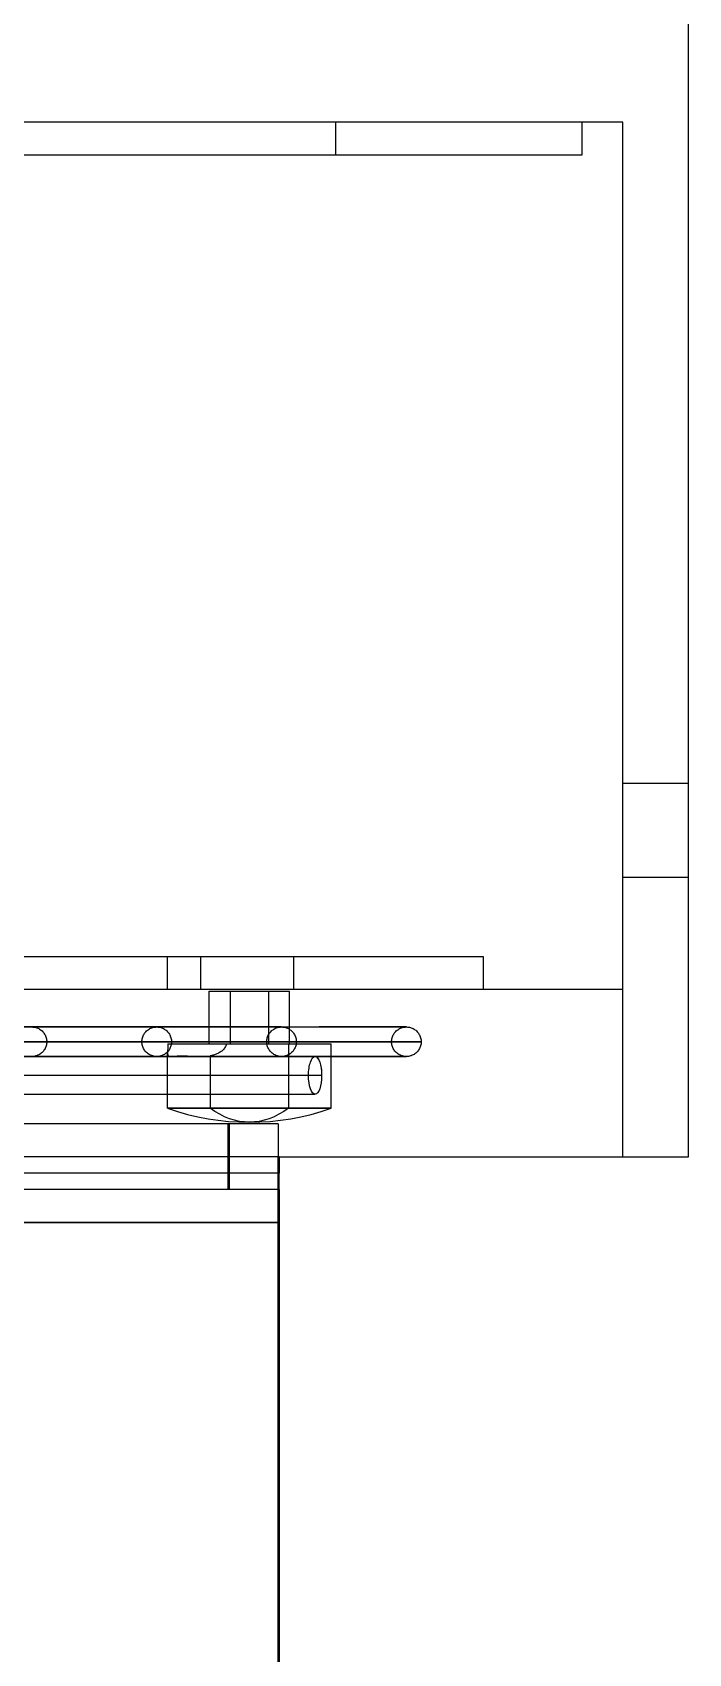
# Model space of a CAD drawing. Extents: x 0 to 390, y 0 to 1157.
# Drawn here: x 350 to 390, y 273.8 to 372.5 of the extents above; entities that cross this region are included whole.
import ezdxf

# ---------------------------------------------------------------- set-up
doc = ezdxf.new("R2010")
doc.units = 0
doc.layers.add('-15N-THT. THIẾT BỊ ĐÓNG MỞ', color=40, linetype='CONTINUOUS')

# ---------------------------------------------------------------- blocks, each defined once
blk = doc.blocks.new('06 - N - SC VSD CHIẾU HÔNG ATV630C11~C16N4')
at = {"layer": '-15N-THT. THIẾT BỊ ĐÓNG MỞ'}
for p, q in [((0, -274.499), (0, 576.512)), ((-4, -211.5), (-183, -211.5)), ((-21.5, -211.5), (-21.5, -213.5)), ((-6.5, -211.5), (-6.5, -211.5)), ((-6.5, -211.5), (-6.5, -213.5)), ((-4, -274.499), (-4, -211.5)), ((-6.5, -213.5), (-180.5, -213.5)), ((-6.5, -213.5), (-6.5, -213.5)), ((-4, -251.75), (0, -251.75)), ((0, -257.5), (-4, -257.5)), ((-174.5, -262.3), (-12.5, -262.3)), ((-31.746, -262.3), (-31.746, -264.3)), ((-29.704, -264.3), (-29.704, -262.3)), ((-24.042, -264.3), (-24.042, -262.3)), ((-12.5, -262.3), (-12.5, -264.3)), ((-183, -264.3), (-4, -264.3)), ((-29.186, -267.629), (-29.186, -264.412)), ((-27.916, -264.412), (-27.916, -267.629)), ((-25.576, -264.412), (-25.576, -267.629)), ((-24.305, -267.629), (-24.305, -264.412)), ((-61.449, -266.6), (-34.068, -266.6)), ((-29.671, -267.5), (-53.537, -267.5)), ((-34.952, -266.601), (-45.627, -266.601)), ((-35.82, -267.5), (-44.838, -267.5)), ((-39.867, -266.6), (-42.997, -266.6)), ((-42.377, -266.6), (-39.341, -266.6)), ((-39.355, -267.5), (-42.359, -267.5)), ((-39.532, -267.5), (-40.923, -267.5)), ((-36.716, -266.6), (-40.783, -266.601)), ((-30.329, -267.501), (-40.665, -267.501)), ((-35.384, -267.5), (-40.132, -267.5)), ((-39.987, -266.6), (-36.02, -266.6)), ((-39.985, -266.6), (-39.924, -266.602)), ((-39.924, -266.602), (-39.862, -266.609)), ((-36.632, -266.6), (-39.867, -266.6)), ((-39.862, -266.609), (-39.802, -266.619)), ((-39.802, -266.619), (-39.742, -266.634)), ((-39.742, -266.634), (-39.684, -266.652)), ((-39.684, -266.652), (-39.626, -266.675)), ((-39.626, -266.675), (-39.571, -266.701)), ((-39.571, -266.701), (-39.517, -266.731)), ((-39.517, -266.731), (-39.466, -266.765)), ((-39.466, -266.765), (-39.417, -266.802)), ((-39.417, -266.802), (-39.371, -266.842)), ((-39.371, -266.842), (-39.327, -266.886)), ((-39.237, -267.5), (-39.355, -267.5)), ((-39.341, -266.6), (-36.826, -266.6)), ((-39.327, -266.886), (-39.287, -266.932)), ((-39.287, -266.932), (-39.25, -266.981)), ((-39.25, -266.981), (-39.216, -267.033)), ((-39.085, -267.5), (-39.237, -267.5)), ((-39.216, -267.033), (-39.186, -267.086)), ((-39.186, -267.086), (-39.16, -267.142)), ((-39.16, -267.142), (-39.137, -267.199)), ((-39.137, -267.199), (-39.118, -267.257)), ((-39.118, -267.257), (-39.104, -267.317)), ((-39.104, -267.317), (-39.093, -267.378)), ((-39.093, -267.378), (-39.087, -267.439)), ((-39.087, -267.562), (-39.093, -267.623)), ((-39.087, -267.439), (-39.085, -267.5)), ((-39.085, -267.5), (-39.087, -267.562)), ((-36.961, -267.5), (-37.612, -267.5)), ((-33.037, -267.5), (-36.961, -267.5)), ((-36.826, -266.6), (-34.857, -266.6)), ((-33.197, -266.6), (-36.716, -266.6)), ((-34.285, -266.6), (-36.632, -266.6)), ((-36.02, -266.6), (-32.606, -266.6)), ((-34.978, -267.5), (-35.82, -267.5)), ((-35.021, -267.5), (-35.384, -267.5)), ((-33.302, -267.5), (-35.021, -267.5)), ((-28.979, -267.5), (-34.978, -267.5)), ((-30.436, -266.601), (-34.952, -266.601)), ((-34.857, -266.6), (-33.006, -266.6)), ((-32.862, -266.6), (-34.285, -266.6)), ((-34.068, -266.6), (-29.662, -266.6)), ((-33.285, -267.5), (-33.302, -267.5)), ((-33.285, -267.5), (-33.283, -267.439)), ((-33.283, -267.562), (-33.285, -267.5)), ((-33.283, -267.439), (-33.277, -267.378)), ((-33.277, -267.623), (-33.283, -267.562)), ((-33.277, -267.378), (-33.266, -267.317)), ((-33.266, -267.317), (-33.252, -267.257)), ((-33.252, -267.257), (-33.233, -267.199)), ((-33.233, -267.199), (-33.211, -267.142)), ((-33.211, -267.142), (-33.184, -267.086)), ((-29.56, -266.6), (-33.197, -266.6)), ((-32.343, -267.5), (-33.19, -267.5)), ((-33.184, -267.086), (-33.154, -267.033)), ((-33.154, -267.033), (-33.12, -266.981)), ((-33.12, -266.981), (-33.083, -266.932)), ((-33.083, -266.932), (-33.043, -266.886)), ((-33.043, -266.886), (-32.999, -266.843)), ((-32.712, -267.5), (-33.037, -267.5)), ((-33.006, -266.6), (-32.54, -266.6)), ((-32.999, -266.843), (-32.953, -266.802)), ((-32.953, -266.802), (-32.904, -266.765)), ((-32.904, -266.765), (-32.853, -266.731)), ((-32.385, -266.6), (-32.862, -266.6)), ((-32.853, -266.731), (-32.799, -266.701)), ((-32.799, -266.701), (-32.744, -266.675)), ((-32.744, -266.675), (-32.686, -266.652)), ((-31.485, -267.5), (-32.712, -267.5)), ((-32.686, -266.652), (-32.628, -266.634)), ((-32.628, -266.634), (-32.568, -266.619)), ((-32.606, -266.6), (-29.778, -266.6)), ((-32.568, -266.619), (-32.508, -266.609)), ((-32.508, -266.609), (-32.446, -266.602)), ((-32.446, -266.602), (-32.385, -266.6)), ((-32.385, -266.6), (-32.324, -266.602)), ((-21.611, -267.5), (-32.343, -267.5)), ((-32.324, -266.602), (-32.262, -266.609)), ((-32.262, -266.609), (-32.202, -266.619)), ((-32.202, -266.619), (-32.142, -266.634)), ((-32.142, -266.634), (-32.084, -266.652)), ((-32.084, -266.652), (-32.026, -266.675)), ((-32.026, -266.675), (-31.971, -266.701)), ((-31.971, -266.701), (-31.917, -266.731)), ((-31.917, -266.731), (-31.866, -266.765)), ((-31.866, -266.765), (-31.817, -266.802)), ((-31.817, -266.802), (-31.771, -266.843)), ((-31.771, -266.843), (-31.727, -266.886)), ((-31.727, -266.886), (-31.687, -266.932)), ((-31.687, -266.932), (-31.65, -266.981)), ((-31.65, -266.981), (-31.616, -267.033)), ((-31.616, -267.033), (-31.586, -267.086)), ((-31.586, -267.086), (-31.56, -267.142)), ((-31.56, -267.142), (-31.537, -267.199)), ((-31.537, -267.199), (-31.518, -267.257)), ((-31.518, -267.257), (-31.504, -267.317)), ((-31.504, -267.317), (-31.493, -267.378)), ((-31.493, -267.378), (-31.487, -267.439)), ((-31.487, -267.562), (-31.493, -267.623)), ((-31.487, -267.439), (-31.485, -267.5)), ((-31.485, -267.5), (-31.487, -267.562)), ((-26.527, -266.601), (-30.436, -266.601)), ((-29.356, -267.5), (-30.329, -267.501)), ((-29.778, -266.6), (-26.353, -266.6)), ((-28.609, -267.5), (-29.671, -267.5)), ((-29.662, -266.6), (-25.871, -266.6)), ((-26.921, -266.6), (-29.56, -266.6)), ((-23.611, -267.5), (-29.356, -267.5)), ((-28.495, -267.5), (-28.979, -267.5)), ((-26.175, -267.5), (-28.495, -267.5)), ((-26.971, -267.5), (-27.502, -267.5)), ((-24.231, -267.5), (-26.971, -267.5)), ((-25.321, -266.6), (-26.921, -266.6)), ((-22.488, -266.6), (-26.527, -266.601)), ((-26.353, -266.6), (-25.483, -266.6)), ((-25.999, -267.5), (-26.175, -267.5)), ((-25.685, -267.5), (-25.999, -267.5)), ((-25.871, -266.6), (-22.731, -266.6)), ((-25.685, -267.5), (-25.683, -267.439)), ((-25.683, -267.562), (-25.685, -267.5)), ((-25.683, -267.439), (-25.677, -267.378)), ((-25.677, -267.623), (-25.683, -267.562)), ((-25.677, -267.378), (-25.666, -267.317)), ((-25.666, -267.317), (-25.652, -267.258)), ((-25.652, -267.258), (-25.633, -267.199)), ((-25.633, -267.199), (-25.611, -267.142)), ((-25.611, -267.142), (-25.584, -267.086)), ((-25.584, -267.086), (-25.554, -267.033)), ((-25.554, -267.033), (-25.52, -266.981)), ((-25.52, -266.981), (-25.483, -266.932)), ((-25.483, -266.6), (-24.785, -266.6)), ((-25.483, -266.932), (-25.443, -266.886)), ((-25.443, -266.886), (-25.399, -266.843)), ((-25.399, -266.843), (-25.353, -266.802)), ((-25.353, -266.802), (-25.304, -266.765)), ((-24.785, -266.6), (-25.321, -266.6)), ((-25.304, -266.765), (-25.253, -266.731)), ((-25.253, -266.731), (-25.199, -266.701)), ((-25.199, -266.701), (-25.144, -266.675)), ((-25.144, -266.675), (-25.086, -266.652)), ((-25.086, -266.652), (-25.028, -266.634)), ((-25.028, -266.634), (-24.968, -266.619)), ((-24.968, -266.619), (-24.908, -266.609)), ((-24.908, -266.609), (-24.846, -266.602)), ((-24.846, -266.602), (-24.785, -266.6)), ((-24.785, -266.6), (-24.724, -266.602)), ((-24.724, -266.602), (-24.662, -266.609)), ((-24.662, -266.609), (-24.602, -266.619)), ((-24.602, -266.619), (-24.542, -266.634)), ((-24.542, -266.634), (-24.484, -266.652)), ((-24.484, -266.652), (-24.426, -266.675)), ((-24.426, -266.675), (-24.371, -266.701)), ((-24.371, -266.701), (-24.317, -266.731)), ((-24.317, -266.731), (-24.266, -266.765)), ((-24.266, -266.765), (-24.217, -266.802)), ((-24.08, -267.5), (-24.231, -267.5)), ((-24.217, -266.802), (-24.171, -266.843)), ((-24.171, -266.843), (-24.127, -266.886)), ((-24.127, -266.886), (-24.087, -266.932)), ((-24.087, -266.932), (-24.05, -266.981)), ((-23.885, -267.5), (-24.08, -267.5)), ((-24.05, -266.981), (-24.016, -267.033)), ((-24.016, -267.033), (-23.986, -267.086)), ((-23.986, -267.086), (-23.96, -267.142)), ((-23.96, -267.142), (-23.937, -267.199)), ((-23.937, -267.199), (-23.918, -267.258)), ((-23.918, -267.258), (-23.904, -267.317)), ((-23.904, -267.317), (-23.893, -267.378)), ((-23.893, -267.378), (-23.887, -267.439)), ((-23.887, -267.562), (-23.893, -267.623)), ((-23.887, -267.439), (-23.885, -267.5)), ((-23.885, -267.5), (-23.887, -267.562)), ((-22.949, -267.5), (-23.611, -267.5)), ((-19.479, -267.5), (-22.949, -267.5)), ((-22.731, -266.6), (-20.272, -266.6)), ((-19.557, -266.6), (-22.488, -266.6)), ((-20.931, -267.5), (-21.611, -267.5)), ((-17.813, -267.5), (-20.931, -267.5)), ((-20.272, -266.6), (-18.927, -266.6)), ((-17.78, -266.6), (-19.557, -266.6)), ((-19.153, -267.5), (-19.479, -267.5)), ((-18.085, -267.5), (-19.153, -267.5)), ((-18.927, -266.6), (-17.961, -266.6)), ((-18.085, -267.5), (-18.083, -267.439)), ((-18.083, -267.562), (-18.085, -267.5)), ((-18.083, -267.439), (-18.077, -267.378)), ((-18.077, -267.623), (-18.083, -267.562)), ((-18.077, -267.378), (-18.066, -267.317)), ((-18.066, -267.317), (-18.052, -267.258)), ((-18.052, -267.258), (-18.033, -267.199)), ((-18.033, -267.199), (-18.01, -267.142)), ((-18.01, -267.142), (-17.984, -267.086)), ((-17.984, -267.086), (-17.954, -267.033)), ((-17.961, -266.6), (-17.379, -266.6)), ((-17.954, -267.033), (-17.92, -266.981)), ((-17.92, -266.981), (-17.883, -266.932)), ((-17.883, -266.932), (-17.843, -266.886)), ((-17.843, -266.886), (-17.799, -266.843)), ((-17.456, -267.5), (-17.813, -267.5)), ((-17.799, -266.843), (-17.753, -266.802)), ((-17.185, -266.6), (-17.78, -266.6)), ((-17.753, -266.802), (-17.704, -266.765)), ((-17.704, -266.765), (-17.653, -266.731)), ((-17.653, -266.731), (-17.599, -266.701)), ((-17.599, -266.701), (-17.544, -266.675)), ((-17.544, -266.675), (-17.486, -266.652)), ((-17.486, -266.652), (-17.428, -266.634)), ((-16.309, -267.5), (-17.456, -267.5)), ((-17.428, -266.634), (-17.368, -266.619)), ((-17.379, -266.6), (-17.185, -266.6)), ((-17.368, -266.619), (-17.308, -266.609)), ((-17.308, -266.609), (-17.246, -266.602)), ((-17.246, -266.602), (-17.185, -266.6)), ((-17.185, -266.6), (-17.124, -266.602)), ((-17.124, -266.602), (-17.062, -266.609)), ((-17.062, -266.609), (-17.002, -266.619)), ((-17.002, -266.619), (-16.942, -266.634)), ((-16.942, -266.634), (-16.884, -266.652)), ((-16.884, -266.652), (-16.826, -266.675)), ((-16.826, -266.675), (-16.771, -266.701)), ((-16.771, -266.701), (-16.717, -266.731)), ((-16.717, -266.731), (-16.666, -266.765)), ((-16.666, -266.765), (-16.617, -266.802)), ((-16.617, -266.802), (-16.571, -266.843)), ((-16.571, -266.843), (-16.527, -266.886)), ((-16.527, -266.886), (-16.487, -266.932)), ((-16.487, -266.932), (-16.45, -266.981)), ((-16.45, -266.981), (-16.416, -267.033)), ((-16.416, -267.033), (-16.386, -267.086)), ((-16.386, -267.086), (-16.36, -267.142)), ((-16.36, -267.142), (-16.337, -267.199)), ((-16.337, -267.199), (-16.318, -267.258)), ((-16.318, -267.258), (-16.304, -267.317)), ((-16.285, -267.5), (-16.309, -267.5)), ((-16.304, -267.317), (-16.293, -267.378)), ((-16.293, -267.378), (-16.287, -267.439)), ((-16.287, -267.562), (-16.293, -267.623)), ((-16.287, -267.439), (-16.285, -267.5)), ((-16.285, -267.5), (-16.287, -267.562)), ((-164.257, -268.4), (-22.743, -268.4)), ((-67.807, -268.4), (-36.908, -268.4)), ((-46.076, -268.4), (-36.826, -268.4)), ((-34.952, -268.401), (-45.627, -268.401)), ((-39.867, -268.4), (-42.997, -268.4)), ((-36.716, -268.4), (-40.783, -268.401)), ((-39.987, -268.4), (-36.02, -268.4)), ((-39.924, -268.398), (-39.985, -268.4)), ((-39.862, -268.392), (-39.924, -268.398)), ((-36.632, -268.4), (-39.867, -268.4)), ((-39.802, -268.381), (-39.862, -268.392)), ((-39.742, -268.367), (-39.802, -268.381)), ((-39.684, -268.348), (-39.742, -268.367)), ((-39.626, -268.326), (-39.684, -268.348)), ((-39.571, -268.299), (-39.626, -268.326)), ((-39.517, -268.269), (-39.571, -268.299)), ((-39.466, -268.236), (-39.517, -268.269)), ((-39.417, -268.198), (-39.466, -268.236)), ((-39.371, -268.158), (-39.417, -268.198)), ((-39.327, -268.115), (-39.371, -268.158)), ((-39.287, -268.068), (-39.327, -268.115)), ((-39.25, -268.019), (-39.287, -268.068)), ((-39.216, -267.968), (-39.25, -268.019)), ((-39.186, -267.914), (-39.216, -267.968)), ((-39.16, -267.859), (-39.186, -267.914)), ((-39.137, -267.802), (-39.16, -267.859)), ((-39.118, -267.743), (-39.137, -267.802)), ((-39.104, -267.683), (-39.118, -267.743)), ((-39.093, -267.623), (-39.104, -267.683)), ((-36.908, -268.4), (-34.136, -268.4)), ((-36.826, -268.4), (-34.857, -268.4)), ((-31.257, -268.4), (-36.716, -268.4)), ((-35.345, -268.4), (-36.632, -268.4)), ((-36.02, -268.4), (-31.55, -268.4)), ((-32.862, -268.4), (-35.345, -268.4)), ((-30.436, -268.401), (-34.952, -268.401)), ((-34.857, -268.4), (-33.006, -268.4)), ((-33.266, -267.683), (-33.277, -267.623)), ((-33.252, -267.743), (-33.266, -267.683)), ((-33.233, -267.802), (-33.252, -267.743)), ((-33.211, -267.859), (-33.233, -267.802)), ((-33.184, -267.914), (-33.211, -267.859)), ((-33.154, -267.968), (-33.184, -267.914)), ((-33.12, -268.019), (-33.154, -267.968)), ((-33.083, -268.068), (-33.12, -268.019)), ((-33.043, -268.115), (-33.083, -268.068)), ((-32.999, -268.158), (-33.043, -268.115)), ((-33.006, -268.4), (-32.541, -268.4)), ((-32.953, -268.198), (-32.999, -268.158)), ((-32.904, -268.236), (-32.953, -268.198)), ((-32.853, -268.269), (-32.904, -268.236)), ((-32.504, -268.4), (-32.862, -268.4)), ((-32.799, -268.299), (-32.853, -268.269)), ((-32.744, -268.326), (-32.799, -268.299)), ((-32.686, -268.348), (-32.744, -268.326)), ((-32.628, -268.367), (-32.686, -268.348)), ((-32.568, -268.381), (-32.628, -268.367)), ((-32.606, -268.4), (-29.778, -268.4)), ((-32.508, -268.392), (-32.568, -268.381)), ((-32.541, -268.4), (-32.385, -268.4)), ((-32.446, -268.398), (-32.508, -268.392)), ((-32.385, -268.4), (-32.446, -268.398)), ((-32.324, -268.398), (-32.385, -268.4)), ((-32.262, -268.392), (-32.324, -268.398)), ((-32.202, -268.381), (-32.262, -268.392)), ((-32.142, -268.367), (-32.202, -268.381)), ((-32.084, -268.348), (-32.142, -268.367)), ((-32.026, -268.326), (-32.084, -268.348)), ((-31.971, -268.299), (-32.026, -268.326)), ((-31.917, -268.269), (-31.971, -268.299)), ((-31.866, -268.236), (-31.917, -268.269)), ((-31.817, -268.198), (-31.866, -268.236)), ((-31.771, -268.158), (-31.817, -268.198)), ((-31.727, -268.115), (-31.771, -268.158)), ((-31.687, -268.068), (-31.727, -268.115)), ((-31.725, -268.084), (-31.726, -268.146)), ((-31.726, -271.549), (-31.726, -268.14)), ((-31.726, -268.146), (-31.722, -268.231)), ((-31.723, -268.013), (-31.725, -268.084)), ((-31.719, -267.931), (-31.723, -268.013)), ((-31.722, -268.231), (-31.712, -268.294)), ((-31.715, -267.839), (-31.719, -267.931)), ((-31.712, -267.738), (-31.715, -267.839)), ((-31.709, -267.629), (-31.712, -267.738)), ((-31.712, -268.294), (-31.695, -268.338)), ((-31.695, -268.338), (-31.67, -268.369)), ((-31.65, -268.019), (-31.687, -268.068)), ((-31.67, -268.369), (-31.637, -268.388)), ((-31.616, -267.968), (-31.65, -268.019)), ((-31.637, -268.388), (-31.597, -268.397)), ((-31.586, -267.914), (-31.616, -267.968)), ((-31.597, -268.397), (-31.55, -268.4)), ((-31.56, -267.859), (-31.586, -267.914)), ((-31.537, -267.802), (-31.56, -267.859)), ((-31.55, -268.4), (-31.497, -268.398)), ((-31.518, -267.743), (-31.537, -267.802)), ((-31.504, -267.683), (-31.518, -267.743)), ((-31.493, -267.623), (-31.504, -267.683)), ((-31.497, -268.398), (-31.439, -268.393)), ((-31.439, -268.393), (-31.373, -268.385)), ((-31.373, -268.385), (-31.301, -268.377)), ((-31.301, -268.377), (-31.223, -268.369)), ((-29.56, -268.4), (-31.257, -268.4)), ((-31.223, -268.369), (-31.139, -268.361)), ((-31.139, -268.361), (-31.049, -268.355)), ((-31.049, -268.355), (-30.953, -268.352)), ((-30.953, -268.352), (-30.851, -268.35)), ((-30.851, -268.35), (-30.743, -268.352)), ((-30.743, -268.352), (-30.629, -268.355)), ((-30.629, -268.355), (-30.511, -268.361)), ((-30.511, -268.361), (-30.387, -268.368)), ((-26.527, -268.401), (-30.436, -268.401)), ((-30.387, -268.368), (-30.258, -268.377)), ((-30.258, -268.377), (-30.124, -268.385)), ((-30.124, -268.385), (-29.986, -268.392)), ((-29.986, -268.392), (-29.842, -268.398)), ((-29.842, -268.398), (-29.694, -268.4)), ((-29.778, -268.4), (-27.565, -268.4)), ((-29.694, -268.4), (-29.604, -268.399)), ((-29.693, -268.4), (-26.779, -268.4)), ((-29.604, -268.399), (-29.512, -268.396)), ((-25.989, -268.4), (-29.56, -268.4)), ((-29.512, -268.396), (-29.419, -268.391)), ((-29.419, -268.391), (-29.325, -268.383)), ((-29.325, -268.383), (-29.23, -268.372)), ((-29.23, -268.372), (-29.133, -268.357)), ((-29.081, -268.347), (-29.133, -268.357)), ((-29.133, -268.357), (-29.133, -271.549)), ((-29.029, -268.336), (-29.081, -268.347)), ((-28.977, -268.324), (-29.029, -268.336)), ((-28.925, -268.31), (-28.977, -268.324)), ((-28.873, -268.294), (-28.925, -268.31)), ((-28.821, -268.277), (-28.873, -268.294)), ((-28.769, -268.258), (-28.821, -268.277)), ((-28.717, -268.238), (-28.769, -268.258)), ((-28.666, -268.215), (-28.717, -268.238)), ((-28.616, -268.19), (-28.666, -268.215)), ((-28.566, -268.163), (-28.616, -268.19)), ((-28.518, -268.133), (-28.566, -268.163)), ((-28.471, -268.1), (-28.518, -268.133)), ((-28.425, -268.065), (-28.471, -268.1)), ((-28.381, -268.027), (-28.425, -268.065)), ((-28.34, -267.987), (-28.381, -268.027)), ((-28.301, -267.943), (-28.34, -267.987)), ((-28.264, -267.897), (-28.301, -267.943)), ((-28.232, -267.848), (-28.264, -267.897)), ((-28.203, -267.797), (-28.232, -267.848)), ((-28.178, -267.743), (-28.203, -267.797)), ((-28.157, -267.687), (-28.178, -267.743)), ((-28.142, -267.629), (-28.157, -267.687)), ((-27.565, -268.4), (-26.353, -268.4)), ((-26.779, -268.4), (-24.229, -268.4)), ((-24.373, -268.4), (-26.527, -268.401)), ((-26.353, -268.4), (-24.96, -268.4)), ((-25.321, -268.4), (-25.989, -268.4)), ((-25.666, -267.683), (-25.677, -267.623)), ((-25.652, -267.743), (-25.666, -267.683)), ((-25.633, -267.802), (-25.652, -267.743)), ((-25.611, -267.859), (-25.633, -267.802)), ((-25.584, -267.914), (-25.611, -267.859)), ((-25.554, -267.968), (-25.584, -267.914)), ((-25.52, -268.019), (-25.554, -267.968)), ((-25.483, -268.068), (-25.52, -268.019)), ((-25.443, -268.115), (-25.483, -268.068)), ((-25.399, -268.158), (-25.443, -268.115)), ((-25.353, -268.198), (-25.399, -268.158)), ((-25.304, -268.236), (-25.353, -268.198)), ((-24.785, -268.4), (-25.321, -268.4)), ((-25.253, -268.269), (-25.304, -268.236)), ((-25.199, -268.299), (-25.253, -268.269)), ((-25.144, -268.326), (-25.199, -268.299)), ((-25.086, -268.348), (-25.144, -268.326)), ((-25.028, -268.367), (-25.086, -268.348)), ((-24.968, -268.381), (-25.028, -268.367)), ((-24.908, -268.392), (-24.968, -268.381)), ((-24.96, -268.4), (-24.785, -268.4)), ((-24.846, -268.398), (-24.908, -268.392)), ((-24.785, -268.4), (-24.846, -268.398)), ((-24.724, -268.398), (-24.785, -268.4)), ((-24.662, -268.392), (-24.724, -268.398)), ((-24.602, -268.381), (-24.662, -268.392)), ((-24.542, -268.367), (-24.602, -268.381)), ((-24.484, -268.348), (-24.542, -268.367)), ((-24.426, -268.326), (-24.484, -268.348)), ((-24.371, -268.299), (-24.426, -268.326)), ((-19.557, -268.4), (-24.373, -268.4)), ((-24.317, -268.269), (-24.371, -268.299)), ((-24.358, -267.629), (-24.358, -271.549)), ((-24.266, -268.236), (-24.317, -268.269)), ((-24.217, -268.198), (-24.266, -268.236)), ((-24.229, -268.4), (-22.056, -268.4)), ((-24.171, -268.158), (-24.217, -268.198)), ((-24.127, -268.115), (-24.171, -268.158)), ((-24.087, -268.068), (-24.127, -268.115)), ((-24.05, -268.019), (-24.087, -268.068)), ((-24.016, -267.968), (-24.05, -268.019)), ((-23.986, -267.914), (-24.016, -267.968)), ((-23.96, -267.859), (-23.986, -267.914)), ((-23.937, -267.802), (-23.96, -267.859)), ((-23.918, -267.743), (-23.937, -267.802)), ((-23.904, -267.683), (-23.918, -267.743)), ((-23.893, -267.623), (-23.904, -267.683)), ((-22.056, -268.4), (-20.272, -268.4)), ((-21.766, -271.549), (-21.766, -267.629)), ((-20.272, -268.4), (-17.961, -268.4)), ((-18.523, -268.4), (-19.557, -268.4)), ((-17.78, -268.4), (-18.523, -268.4)), ((-18.066, -267.683), (-18.077, -267.623)), ((-18.052, -267.743), (-18.066, -267.683)), ((-18.033, -267.802), (-18.052, -267.743)), ((-18.01, -267.859), (-18.033, -267.802)), ((-17.984, -267.914), (-18.01, -267.859)), ((-17.954, -267.968), (-17.984, -267.914)), ((-17.961, -268.4), (-17.379, -268.4)), ((-17.92, -268.019), (-17.954, -267.968)), ((-17.883, -268.068), (-17.92, -268.019)), ((-17.843, -268.115), (-17.883, -268.068)), ((-17.799, -268.158), (-17.843, -268.115)), ((-17.753, -268.198), (-17.799, -268.158)), ((-17.334, -268.4), (-17.78, -268.4)), ((-17.704, -268.236), (-17.753, -268.198)), ((-17.653, -268.269), (-17.704, -268.236)), ((-17.599, -268.299), (-17.653, -268.269)), ((-17.544, -268.326), (-17.599, -268.299)), ((-17.486, -268.348), (-17.544, -268.326)), ((-17.428, -268.367), (-17.486, -268.348)), ((-17.368, -268.382), (-17.428, -268.367)), ((-17.379, -268.4), (-17.185, -268.4)), ((-17.308, -268.392), (-17.368, -268.382)), ((-17.246, -268.398), (-17.308, -268.392)), ((-17.185, -268.4), (-17.246, -268.398)), ((-17.124, -268.398), (-17.185, -268.4)), ((-17.062, -268.392), (-17.124, -268.398)), ((-17.002, -268.382), (-17.062, -268.392)), ((-16.942, -268.367), (-17.002, -268.382)), ((-16.884, -268.348), (-16.942, -268.367)), ((-16.826, -268.326), (-16.884, -268.348)), ((-16.771, -268.299), (-16.826, -268.326)), ((-16.717, -268.269), (-16.771, -268.299)), ((-16.666, -268.236), (-16.717, -268.269)), ((-16.617, -268.198), (-16.666, -268.236)), ((-16.571, -268.158), (-16.617, -268.198)), ((-16.527, -268.115), (-16.571, -268.158)), ((-16.487, -268.068), (-16.527, -268.115)), ((-16.45, -268.019), (-16.487, -268.068)), ((-16.416, -267.968), (-16.45, -268.019)), ((-16.386, -267.914), (-16.416, -267.968)), ((-16.36, -267.859), (-16.386, -267.914)), ((-16.337, -267.802), (-16.36, -267.859)), ((-16.318, -267.743), (-16.337, -267.802)), ((-16.304, -267.683), (-16.318, -267.743)), ((-16.293, -267.623), (-16.304, -267.683)), ((-22.344, -269.55), (-164.656, -269.55)), ((-90.432, -270.7), (-22.743, -270.7)), ((-25, -272.5), (-55, -272.5)), ((-28.031, -276.5), (-28.031, -272.5)), ((-27.962, -276.5), (-27.962, -272.5)), ((-25, -272.5), (-25, -276.5)), ((-25, -272.5), (-25, -272.5)), ((-24.922, -274.499), (-375.017, -274.499)), ((-25, -274.5), (-24.999, -274.5)), ((-24.999, -274.5), (-24.999, -274.5)), ((-24.999, -274.5), (-24.999, -275.499)), ((-24.999, -276.5), (-24.999, -274.5)), ((-24.923, -274.5), (-24.999, -274.5)), ((-24.923, -274.499), (-24.922, -274.499)), ((-24.923, -276.5), (-24.923, -274.499)), ((-24.922, -274.499), (-24.922, -275.499)), ((-24.922, -274.499), (-24.922, -274.499)), ((-24.922, -274.499), (0, -274.499)), ((-4, -274.499), (-4, -274.499)), ((-4, -274.5), (-4, -274.5)), ((0, -274.5), (0, -274.5)), ((-24.922, -275.499), (-375.017, -275.499)), ((-25, -403.5), (-25, -275.499)), ((-24.922, -403.499), (-24.922, -275.499)), ((-37.857, -276.5), (-50.714, -276.5)), ((-33.571, -276.5), (-37.857, -276.5)), ((-24.923, -276.5), (-33.571, -276.5)), ((-25, -276.5), (-24.999, -276.5)), ((-25, -276.5), (-25, -276.5)), ((-24.922, -278.536), (-183, -278.536)), ((-24.999, -278.514), (-55, -278.514)), ((-24.999, -403.5), (-24.999, -278.514)), ((-24.922, -278.536), (-24.922, -403.499))]:
    blk.add_line(p, q, dxfattribs=at)
blk.add_arc((-26.746, -257.4), 15, 250.6095, 289.39055, dxfattribs=at)
at = {"layer": '-15N-THT. THIẾT BỊ ĐÓNG MỞ', "extrusion": (0, 0, -1)}
for centre, major_axis, ratio, start_param, end_param in [((-26.746, -264.412), (2.441, 0), 0.000004, -3.141564, -1.070796), ((-26.746, -264.412), (2.441, 0), 0.000004, -1.070796, 0.000029), ((-93.5, -267.5), (77.215, 0), 0.000004, -0.00007, 2.070796), ((-93.5, -267.5), (75.415, 0), 0.000004, -0.00007, 2.070796), ((-93.5, -267.5), (69.615, 0), 0.000004, -0.00007, 2.070796), ((-93.5, -267.5), (67.815, 0), 0.000004, -0.00007, 2.070796), ((-93.5, -267.5), (62.015, 0), 0.000004, -0.00007, 2.070796), ((-93.5, -267.5), (60.215, 0), 0.000004, -0.00007, 2.070796), ((-93.5, -267.5), (54.415, 0), 0.000004, -0.00007, 2.070796), ((-93.5, -267.5), (54.415, 0), 0.000004, -1.070796, -0.00007), ((-93.5, -267.5), (60.215, 0), 0.000004, -1.070796, -0.00007), ((-93.5, -267.5), (62.015, 0), 0.000004, -1.070796, -0.00007), ((-93.5, -267.5), (67.815, 0), 0.000004, -1.070796, -0.00007), ((-93.5, -267.5), (69.615, 0), 0.000004, -1.070796, -0.00007), ((-93.5, -267.5), (75.415, 0), 0.000004, -1.070796, -0.00007), ((-93.5, -267.5), (77.215, 0), 0.000004, -1.070796, -0.00007), ((-26.746, -267.629), (4.98, 0), 0.000004, -3.059331, -1.070796), ((-26.746, -267.629), (4.98, 0), 0.000004, -1.070796, 0), ((-22.743, -269.55), (0, -1.15), 0.346713, 1.570796, 3.141593), ((-22.743, -269.55), (0, -1.15), 0.346713, 3.141593, 4.712389), ((-22.743, -269.55), (0, -1.15), 0.346713, -3.141593, -1.570796), ((-22.743, -269.55), (0, -1.15), 0.346713, 0, 1.570796), ((-22.743, -269.55), (0, -1.15), 0.346713, -1.570796, 0), ((-26.746, -271.549), (4.98, 0), 0.000004, 2.070801, 5.212385), ((-26.746, -271.549), (4.98, 0), 0.000004, -1.070801, 2.070801), ((-26.746, -257.4), (0, 15), 0.479426, 3.141588, 3.48002), ((-26.746, -257.4), (0, -15), 0.479426, -0.338438, -0.000005), ((-24.999, -278.514), (0, -2.014), 0.000261, 1.570796, 3.134841), ((-24.923, -278.536), (0, -2.036), 0.000261, -3.123792, -1.570796)]:
    blk.add_ellipse(centre, major_axis=major_axis, ratio=ratio, start_param=start_param, end_param=end_param, dxfattribs=at)

msp = doc.modelspace()

# ---------------------------------------------------------------- block references
msp.add_blockref('06 - N - SC VSD CHIẾU HÔNG ATV630C11~C16N4', (390, 578.514))

doc.saveas('drawing.dxf')
